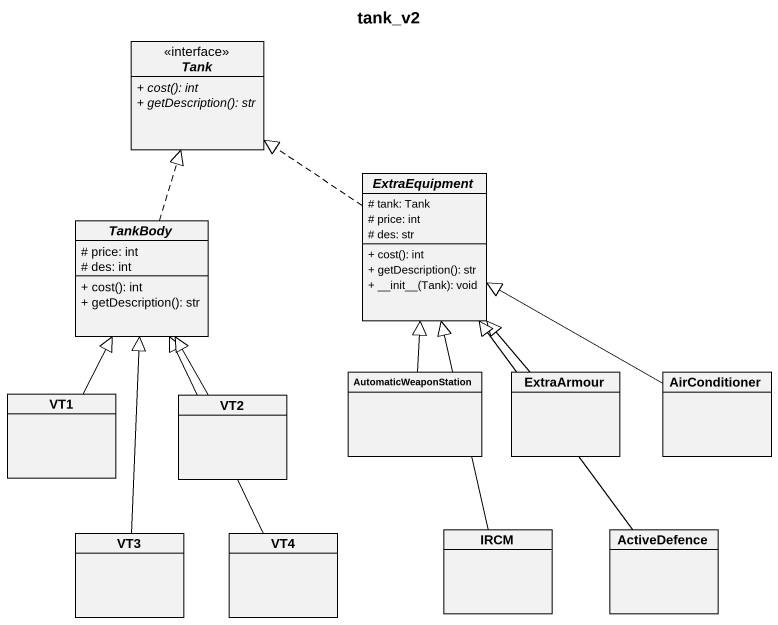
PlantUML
@startuml
title tank_v2
hide circle
hide empty members
skinparam classAttributeIconSize 0
interface Tank {
  {abstract} + cost(): int
  {abstract} + getDescription(): str
}
abstract class ExtraEquipment {
  # tank: Tank
  # price: int
  # des: str
  + cost(): int
  + getDescription(): str
  + ~__init~__(Tank): void
}
abstract class TankBody {
  # price: int
  # des: int
  + cost(): int
  + getDescription(): str
}
class VT1
class VT2
class AutomaticWeaponStation
class ExtraArmour
class AirConditioner
class VT3
class VT4
class IRCM
class ActiveDefence
ExtraEquipment .up.|> Tank
TankBody .up.|> Tank
VT1 -up-|> TankBody
VT2 -up-|> TankBody
AutomaticWeaponStation -up-|> ExtraEquipment
ExtraArmour -up-|> ExtraEquipment
AirConditioner -left-|> ExtraEquipment
VT3 -up-|> TankBody
VT4 -up-|> TankBody
IRCM -up-|> ExtraEquipment
ActiveDefence -up-|> ExtraEquipment
@enduml
